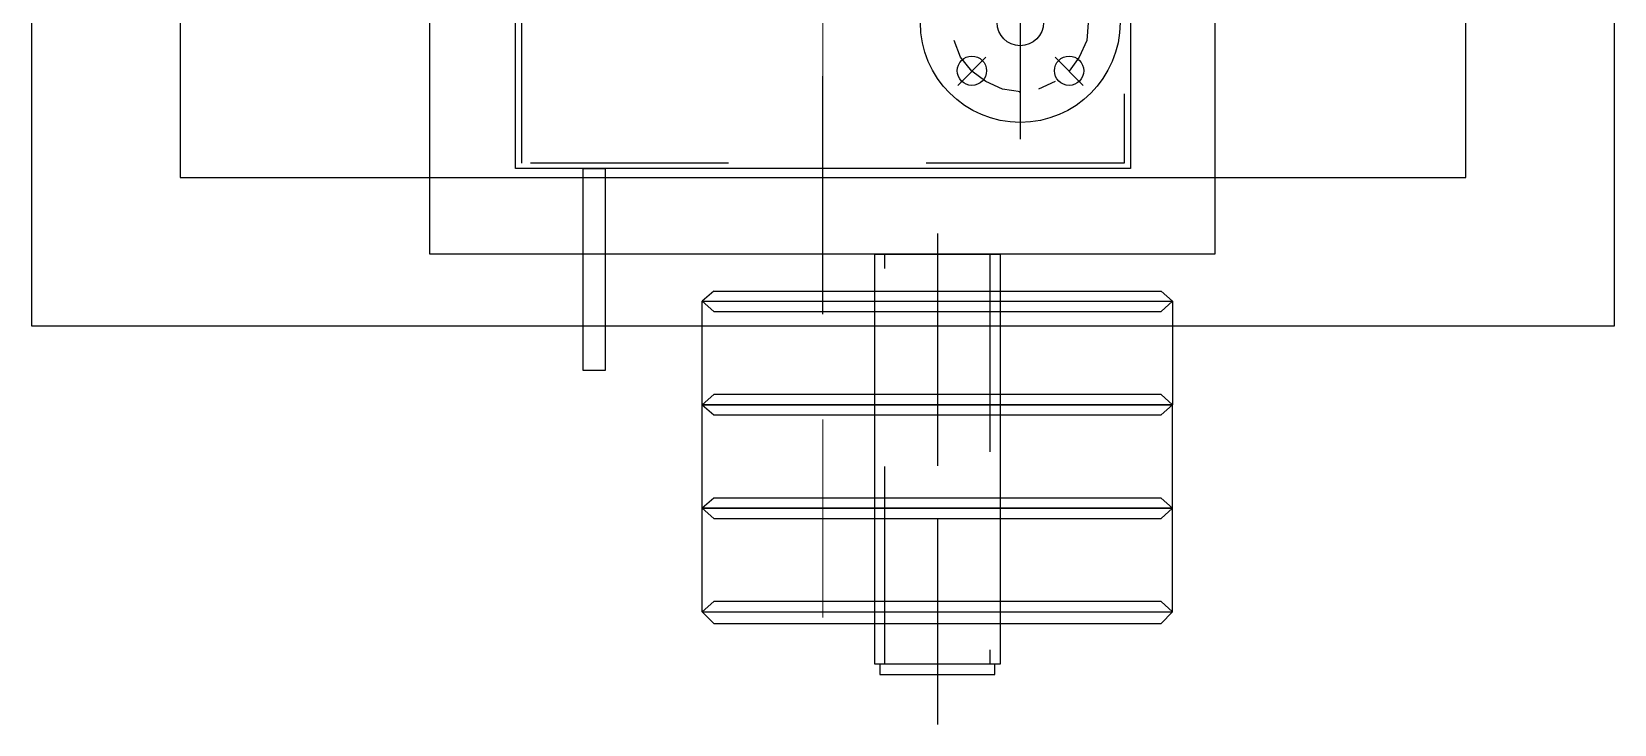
# Model space of a CAD drawing. Header units: metres. Extents: x 529718 to 530172, y 2673462 to 2673812.
# Drawn here: x 529940.437 to 529941.237, y 2673634.801 to 2673635.151 of the extents above; entities that cross this region are included whole.
import ezdxf

# ---------------------------------------------------------------- set-up
doc = ezdxf.new("R2010")
doc.units = ezdxf.units.M
doc.linetypes.add('CENTER2', pattern=[1.125, 0.75, -0.125, 0.125, -0.125])
doc.linetypes.add('PDF_IMPORT', pattern=[1, 0.8, -0.2])
doc.layers.add('IDT', color=7, linetype='Continuous')

# ---------------------------------------------------------------- blocks, each defined once
blk = doc.blocks.new('IDT')
at = {"layer": 'IDT', "color": 0, "linetype": 'PDF_IMPORT', "lineweight": 25, "ltscale": 0.146667}
blk.add_line((26.94815, 21.61386), (26.94815, 21.8619), dxfattribs=at)
at = {"layer": 'IDT', "color": 253, "linetype": 'CENTER2', "lineweight": 5, "ltscale": 0.5}
blk.add_line((27.00598, 20.55789), (27.00598, 21.85489), dxfattribs=at)
at = {"layer": 'IDT', "color": 0, "lineweight": 25}
for p, q in [((26.97722, 21.8367), (26.91907, 21.8367)), ((26.91907, 21.8367), (26.91907, 21.83153)), ((26.97722, 21.83153), (26.97722, 21.8367)), ((26.91649, 21.62419), (26.91649, 21.83153)), ((26.91649, 21.83153), (26.97981, 21.83153)), ((26.91907, 21.83153), (26.97722, 21.83153)), ((26.94815, 21.75787), (26.94815, 21.83153)), ((26.97981, 21.83153), (26.97981, 21.62419)), ((26.83507, 21.81086), (26.82926, 21.80504)), ((27.06122, 21.81086), (26.83507, 21.81086)), ((27.06704, 21.80504), (27.06122, 21.81086)), ((27.06704, 21.80504), (26.82926, 21.80504)), ((26.82926, 21.80504), (26.82926, 21.70036)), ((26.82926, 21.80504), (26.83507, 21.79987)), ((27.06122, 21.79987), (27.06704, 21.80504)), ((27.06704, 21.80504), (27.06704, 21.70036)), ((26.83507, 21.79987), (27.06122, 21.79987)), ((26.83507, 21.75787), (26.82926, 21.7527)), ((26.83507, 21.75787), (26.82926, 21.7527)), ((26.82926, 21.7527), (26.83507, 21.75787)), ((27.06704, 21.7527), (26.82926, 21.7527)), ((26.82926, 21.7527), (26.83507, 21.74753)), ((26.82926, 21.7527), (27.06704, 21.7527)), ((27.06704, 21.7527), (26.82926, 21.7527)), ((26.82926, 21.7527), (26.83507, 21.74753)), ((26.83507, 21.74753), (26.82926, 21.7527)), ((27.06122, 21.75787), (26.83507, 21.75787)), ((27.06122, 21.75787), (26.83507, 21.75787)), ((27.06122, 21.75787), (26.83507, 21.75787)), ((27.06704, 21.7527), (27.06122, 21.75787)), ((27.06704, 21.7527), (27.06122, 21.75787)), ((27.06704, 21.7527), (27.06122, 21.75787)), ((27.06122, 21.74753), (27.06704, 21.7527)), ((27.06122, 21.74753), (27.06704, 21.7527)), ((27.06122, 21.74753), (27.06704, 21.7527)), ((26.83507, 21.74753), (27.06122, 21.74753)), ((26.83507, 21.74753), (27.06122, 21.74753)), ((26.83507, 21.70553), (26.82926, 21.70036)), ((26.83507, 21.70553), (26.82926, 21.70036)), ((27.06122, 21.70553), (26.83507, 21.70553)), ((27.06122, 21.70553), (26.83507, 21.70553)), ((27.06704, 21.70036), (27.06122, 21.70553)), ((27.06704, 21.70036), (27.06122, 21.70553)), ((26.82926, 21.64802), (26.82926, 21.70036)), ((26.82926, 21.70036), (27.06704, 21.70036)), ((26.82926, 21.70036), (26.83507, 21.69519)), ((27.06704, 21.70036), (26.82926, 21.70036)), ((26.82926, 21.70036), (26.83507, 21.69519)), ((27.06122, 21.69519), (27.06704, 21.70036)), ((27.06122, 21.69519), (27.06704, 21.70036)), ((27.06704, 21.70036), (27.06704, 21.64802)), ((26.83507, 21.69519), (27.06122, 21.69519)), ((26.83507, 21.69519), (27.06122, 21.69519)), ((27.11615, 21.5809), (27.11615, 21.68299)), ((27.11615, 21.68299), (27.12713, 21.68299)), ((27.12713, 21.68299), (27.12713, 21.5809)), ((26.82926, 21.64802), (26.83507, 21.65319)), ((27.06704, 21.64802), (26.82926, 21.64802)), ((26.83507, 21.64286), (26.82926, 21.64802)), ((27.06122, 21.65319), (26.83507, 21.65319)), ((27.06704, 21.64802), (27.06122, 21.65319)), ((27.06122, 21.64286), (27.06704, 21.64802)), ((27.06122, 21.64286), (26.83507, 21.64286)), ((26.80793, 20.89662), (26.80793, 21.62419)), ((26.80793, 21.62419), (27.20467, 21.62419)), ((26.97981, 21.62419), (26.91649, 21.62419)), ((27.20467, 21.62419), (27.20467, 20.89662)), ((26.85058, 20.93992), (26.85058, 21.5809)), ((26.85058, 21.5809), (27.16138, 21.5809)), ((27.12713, 21.5809), (27.11615, 21.5809)), ((27.16138, 21.5809), (27.16138, 20.93992)), ((26.90615, 21.56604), (26.90615, 21.44844)), ((26.8887, 21.52469), (26.87449, 21.5389)), ((26.8887, 21.53696), (26.8971, 21.54084)), ((26.90679, 21.54213), (26.90615, 21.54213)), ((26.90615, 21.54213), (26.91519, 21.54084)), ((26.91519, 21.54084), (26.92359, 21.53696)), ((26.92359, 21.52469), (26.93781, 21.5389)), ((26.92359, 21.53696), (26.9307, 21.53179)), ((26.87642, 21.52469), (26.88159, 21.53179)), ((26.9307, 21.53179), (26.93652, 21.52469)), ((26.87255, 21.51629), (26.87642, 21.52469)), ((26.93652, 21.52469), (26.93975, 21.51629)), ((26.8719, 21.50724), (26.87255, 21.51629))]:
    blk.add_line(p, q, dxfattribs=at)
at = {"layer": 'IDT', "color": 0, "linetype": 'PDF_IMPORT', "lineweight": 25, "ltscale": 0.055}
for p, q in [((26.92166, 21.62419), (26.92166, 21.83153)), ((26.92166, 21.83153), (26.97464, 21.83153)), ((26.97464, 21.83153), (26.97464, 21.62419)), ((26.97464, 21.62419), (26.92166, 21.62419))]:
    blk.add_line(p, q, dxfattribs=at)
at = {"layer": 'IDT', "color": 7}
for p, q in [((27.40598, 21.66041), (26.60598, 21.66041)), ((26.60598, 21.66041), (26.60598, 20.86041)), ((27.40598, 20.86041), (27.40598, 21.66041))]:
    blk.add_line(p, q, dxfattribs=at)
at = {"layer": 'IDT', "color": 0, "linetype": 'PDF_IMPORT', "lineweight": 25, "ltscale": 0.153333}
blk.add_line((27.0063, 20.86626), (27.0063, 21.65456), dxfattribs=at)
at = {"layer": 'IDT', "color": 253}
for p, q in [((27.33098, 21.58541), (26.68098, 21.58541)), ((26.68098, 21.58541), (26.68098, 20.93541)), ((27.33098, 20.93541), (27.33098, 21.58541))]:
    blk.add_line(p, q, dxfattribs=at)
at = {"layer": 'IDT', "color": 0, "linetype": 'PDF_IMPORT', "lineweight": 25, "ltscale": 0.051667}
for p, q in [((26.85381, 20.94315), (26.85381, 21.57832)), ((26.85381, 21.57832), (27.15815, 21.57832)), ((27.15815, 21.57832), (27.15815, 20.94315))]:
    blk.add_line(p, q, dxfattribs=at)
at = {"layer": 'IDT', "color": 0, "lineweight": 25}
for centre, radius in [((26.90627, 21.5072), 0.05044), ((26.88159, 21.53151), 0.00739), ((26.9307, 21.53151), 0.00739), ((26.90625, 21.50714), 0.01173)]:
    blk.add_circle(centre, radius, dxfattribs=at)

msp = doc.modelspace()

# ---------------------------------------------------------------- block references
at = {"layer": 'IDT', "color": 8, "rotation": 180}
msp.add_blockref('IDT', (529967.84328, 2673656.66297), dxfattribs=at)

doc.saveas('drawing.dxf')
